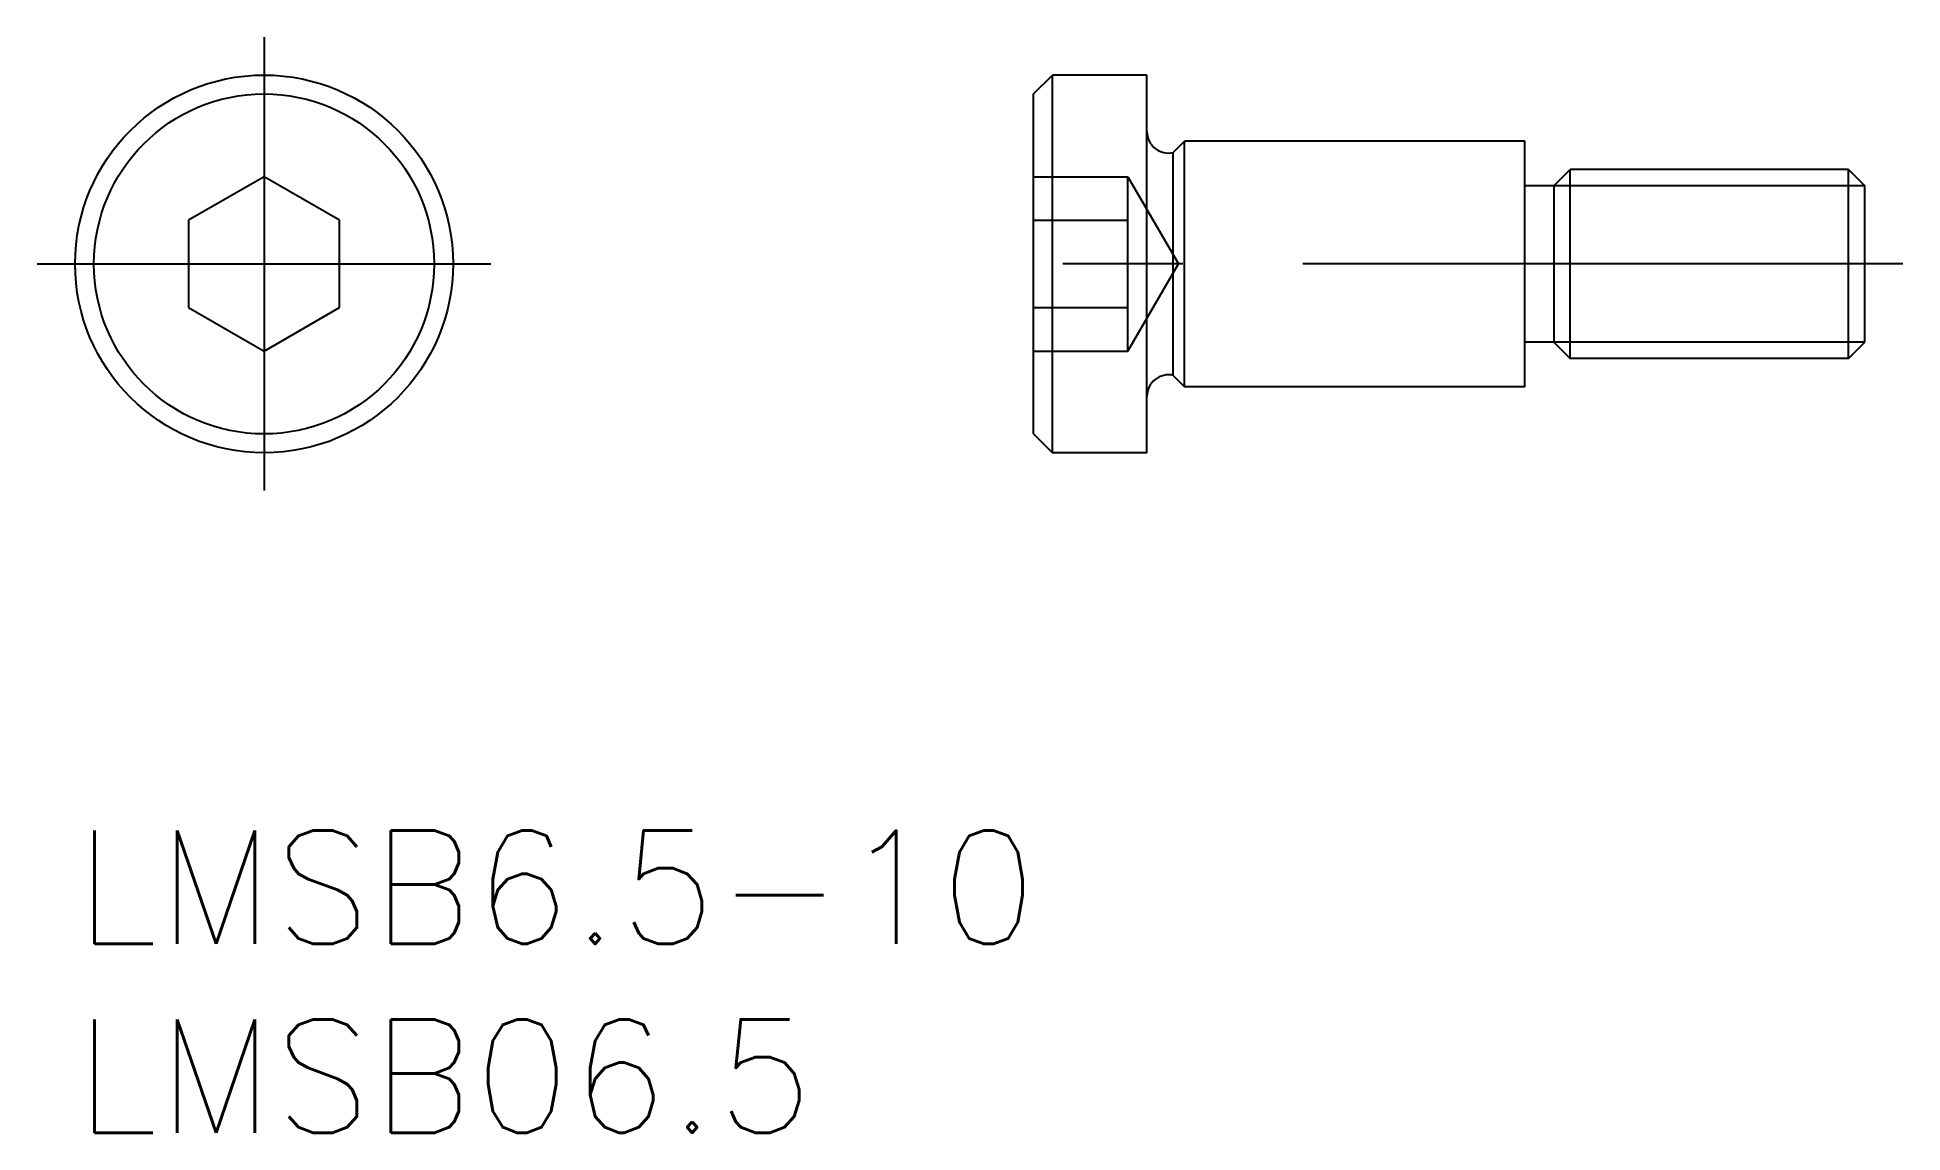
# Model space of a CAD drawing. Extents: x -1 to 48.4, y -8 to 21.
import ezdxf

# ---------------------------------------------------------------- set-up
doc = ezdxf.new("R2010")
doc.units = 0
doc.header["$LTSCALE"] = 0.5
doc.linetypes.add('CENTER', pattern=[50.8, 31.75, -6.35, 6.35, -6.35])
doc.linetypes.add('DASHED', pattern=[19.05, 12.7, -6.35])
for name, color, linetype in [('MSM_CENTER', 1, 'CENTER'), ('MSM_CONTINUOUS', 7, 'CONTINUOUS'), ('MSM_DASHED', 4, 'DASHED'), ('MSM_NARROW', 5, 'CONTINUOUS'), ('MSM_PART_NUMBER', 7, 'CONTINUOUS')]:
    doc.layers.add(name, color=color, linetype=linetype)
doc.styles.get("Standard").update_dxf_attribs({"font": 'txt.shx', "height": 3, "bigfont": 'bigfont.shx'})

msp = doc.modelspace()

# ---------------------------------------------------------------- linework, layer by layer
at = {"layer": 'MSM_CENTER', "linetype": 'CENTER'}
for p, q in [((5, 21), (5, 9)), ((-1, 15), (11, 15)), ((48.36, 15), (24.36, 15))]:
    msp.add_line(p, q, dxfattribs=at)
at = {"layer": 'MSM_CONTINUOUS', "linetype": 'CONTINUOUS'}
for p, q in [((25.36, 19.5), (25.86, 20)), ((25.86, 10), (25.86, 20)), ((28.36, 20), (25.86, 20)), ((28.36, 10), (28.36, 20)), ((25.36, 10.5), (25.36, 19.5)), ((29.06, 17.95), (29.36, 18.25)), ((29.06, 12.05), (29.06, 17.95)), ((38.36, 18.25), (29.36, 18.25)), ((29.36, 11.75), (29.36, 18.25)), ((38.36, 11.75), (38.36, 18.25)), ((5, 17.309), (3, 16.155)), ((7, 16.155), (5, 17.309)), ((39.127, 17.067), (39.56, 17.5)), ((46.927, 17.5), (39.56, 17.5)), ((39.56, 12.5), (39.56, 17.5)), ((46.927, 12.5), (46.927, 17.5)), ((46.927, 17.5), (47.36, 17.067)), ((39.127, 17.067), (38.36, 17.067)), ((39.127, 17.067), (39.127, 12.933)), ((47.36, 12.933), (47.36, 17.067)), ((3, 16.155), (3, 13.845)), ((7, 13.845), (7, 16.155)), ((3, 13.845), (5, 12.691)), ((5, 12.691), (7, 13.845)), ((39.127, 12.933), (38.36, 12.933)), ((39.127, 12.933), (39.56, 12.5)), ((46.927, 12.5), (47.36, 12.933)), ((46.927, 12.5), (39.56, 12.5)), ((29.06, 12.05), (29.36, 11.75)), ((38.36, 11.75), (29.36, 11.75)), ((25.36, 10.5), (25.86, 10)), ((28.36, 10), (25.86, 10))]:
    msp.add_line(p, q, dxfattribs=at)
for radius in [5, 4.5]:
    msp.add_circle((5, 15), radius, dxfattribs=at)
for centre, start, end in [((28.934, 18.511), 181.0905, 282.5951), ((28.934, 11.489), 77.4049, 178.9095)]:
    msp.add_arc(centre, 0.575, start, end, dxfattribs=at)
at = {"layer": 'MSM_DASHED', "linetype": 'DASHED'}
for p, q in [((25.36, 17.309), (27.86, 17.309)), ((27.86, 12.691), (27.86, 17.309)), ((27.86, 17.309), (29.193, 15)), ((25.36, 16.155), (27.86, 16.155)), ((27.86, 12.691), (29.193, 15)), ((25.36, 13.845), (27.86, 13.845)), ((25.36, 12.691), (27.86, 12.691))]:
    msp.add_line(p, q, dxfattribs=at)
at = {"layer": 'MSM_NARROW', "linetype": 'CONTINUOUS'}
for p, q in [((47.36, 17.067), (39.127, 17.067)), ((47.36, 12.933), (39.127, 12.933))]:
    msp.add_line(p, q, dxfattribs=at)

# ---------------------------------------------------------------- texts
at = {"layer": 'MSM_PART_NUMBER', "linetype": 'CONTINUOUS'}
for s, p in [('LMSB6.5-10', (0, -3)), ('LMSB06.5', (0, -8))]:
    msp.add_text(s, height=3, dxfattribs=at).set_placement(p)

doc.saveas('drawing.dxf')
